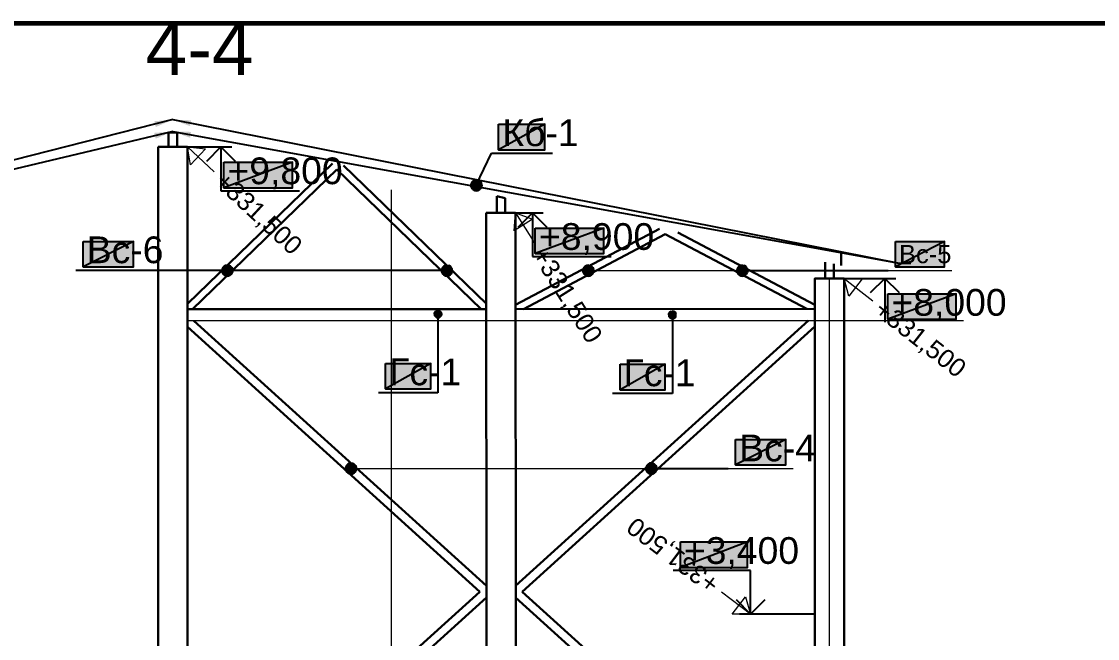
# Model space of a CAD drawing. Extents: x 8 to 21351, y 0 to 420.
# Drawn here: x 12585.3 to 12732.8, y 207.9 to 292.4 of the extents above; entities that cross this region are included whole.
import ezdxf

# ---------------------------------------------------------------- set-up
doc = ezdxf.new("R2010")
doc.units = 0
doc.linetypes.add('TEYPDFCAD_CENTER', pattern=[20, 12, -3, 2, -3])
for name, color, linetype in [('PDF_ВЫНОСКИ', 7, 'Continuous'), ('PDF_ОСИ', 7, 'Continuous'), ('PDF_ОТМЕТКИ', 7, 'Continuous'), ('TEY_REVIEW_AXIS', 7, 'Continuous'), ('TEY_REVIEW_LEADER', 7, 'Continuous')]:
    doc.layers.add(name, color=color, linetype=linetype)
doc.styles.add('TEYPDFCAD_TEXT', font='arial.ttf')
doc.dimstyles.new('TEYPDFCAD_SCALE_1', dxfattribs={"dimtxt": 2.5, "dimasz": 2.5, "dimexe": 1.25, "dimexo": 0.75, "dimtad": 1, "dimdsep": 46, "dimtxsty": 'Standard', "dimcen": 0.09, "dimadec": 0, "dimazin": 0, "dimtfac": 1, "dimtofl": 0, "dimtmove": 0, "dimatfit": 3, "dimfxl": 1, "dimarcsym": 0})

# ---------------------------------------------------------------- blocks, each defined once
blk = doc.blocks.new('TEY_AXIS')
at = {"layer": 'PDF_ОСИ', "linetype": 'TEYPDFCAD_CENTER', "lineweight": 9}
blk.add_line((0, 0), (1, 0), dxfattribs=at)
blk = doc.blocks.new('TEY_LEVEL')
at = {"layer": 'PDF_ОТМЕТКИ', "lineweight": 9}
blk.add_line((0, 0), (5, 0), dxfattribs=at)
blk.add_lwpolyline([(0, 0), (2, 1.5), (2, -1.5)], close=True, dxfattribs=at)
at = {"layer": 'PDF_ОТМЕТКИ', "style": 'TEYPDFCAD_TEXT'}
blk.add_text('+331,500', height=2.5, dxfattribs=at).set_placement((6, -1.25))

msp = doc.modelspace()

# ---------------------------------------------------------------- hatches: boundary and pattern name
at = {"true_color": 0xffffff}
h = msp.add_hatch(color=0, dxfattribs=at)
h.paths.add_polyline_path([(12650.74, 278.32), (12657.09, 278.32), (12650.74, 274.81)])
h.paths.add_polyline_path([(12657.09, 278.32), (12650.74, 274.81), (12657.09, 274.81)])
h = msp.add_hatch(color=0, dxfattribs=at)
h.paths.add_polyline_path([(12613.07, 273.09), (12622.46, 273.09), (12613.07, 269.58)])
h.paths.add_polyline_path([(12622.46, 273.09), (12613.07, 269.58), (12622.46, 269.58)])
h = msp.add_hatch(color=7)
h.paths.add_polyline_path([(12646.98, 270.19), (12646.93, 269.96), (12647.67, 269.96)])
h.paths.add_polyline_path([(12646.93, 269.96), (12647.67, 269.96), (12646.98, 269.73)])
h.paths.add_polyline_path([(12647.67, 269.96), (12646.98, 269.73), (12647.08, 269.52)])
h = msp.add_hatch(color=7)
h.paths.add_polyline_path([(12647.44, 270.66), (12647.23, 270.55), (12647.67, 269.96)])
h.paths.add_polyline_path([(12647.23, 270.55), (12647.67, 269.96), (12647.08, 270.38)])
h.paths.add_polyline_path([(12647.67, 269.96), (12647.08, 270.38), (12646.98, 270.19)])
h = msp.add_hatch(color=7)
h.paths.add_polyline_path([(12647.08, 269.52), (12647.23, 269.35), (12647.67, 269.96)])
h.paths.add_polyline_path([(12647.23, 269.35), (12647.67, 269.96), (12647.44, 269.24)])
h.paths.add_polyline_path([(12647.67, 269.96), (12647.44, 269.24), (12647.67, 269.2)])
h = msp.add_hatch(color=7)
h.paths.add_polyline_path([(12648.12, 270.55), (12647.91, 270.66), (12647.67, 269.96)])
h.paths.add_polyline_path([(12647.91, 270.66), (12647.67, 269.96), (12647.67, 270.7)])
h.paths.add_polyline_path([(12647.67, 269.96), (12647.67, 270.7), (12647.44, 270.66)])
h = msp.add_hatch(color=7)
h.paths.add_polyline_path([(12648.44, 269.96), (12648.39, 270.19), (12647.67, 269.96)])
h.paths.add_polyline_path([(12648.39, 270.19), (12647.67, 269.96), (12648.29, 270.38)])
h.paths.add_polyline_path([(12647.67, 269.96), (12648.29, 270.38), (12648.12, 270.55)])
h = msp.add_hatch(color=7)
h.paths.add_polyline_path([(12647.67, 269.2), (12647.91, 269.24), (12647.67, 269.96)])
h.paths.add_polyline_path([(12647.91, 269.24), (12647.67, 269.96), (12648.12, 269.35)])
h.paths.add_polyline_path([(12647.67, 269.96), (12648.12, 269.35), (12648.29, 269.52)])
h = msp.add_hatch(color=7)
h.paths.add_polyline_path([(12648.29, 269.52), (12648.39, 269.73), (12647.67, 269.96)])
h.paths.add_polyline_path([(12648.39, 269.73), (12647.67, 269.96), (12648.44, 269.96)])
h = msp.add_hatch(color=0, dxfattribs=at)
h.paths.add_polyline_path([(12655.76, 264.08), (12665.18, 264.08), (12655.76, 260.58)])
h.paths.add_polyline_path([(12665.18, 264.08), (12655.76, 260.58), (12665.18, 260.58)])
h = msp.add_hatch(color=0, dxfattribs=at)
h.paths.add_polyline_path([(12593.76, 262.25), (12600.66, 262.25), (12593.76, 258.76)])
h.paths.add_polyline_path([(12600.66, 262.25), (12593.76, 258.76), (12600.66, 258.76)])
h = msp.add_hatch(color=0, dxfattribs=at)
h.paths.add_polyline_path([(12705.14, 262.25), (12711.85, 262.25), (12705.14, 258.76)])
h.paths.add_polyline_path([(12711.85, 262.25), (12705.14, 258.76), (12711.85, 258.76)])
h = msp.add_hatch(color=7)
h.paths.add_polyline_path([(12612.83, 258.49), (12612.79, 258.25), (12613.53, 258.25)])
h.paths.add_polyline_path([(12612.79, 258.25), (12613.53, 258.25), (12612.83, 258.02)])
h.paths.add_polyline_path([(12613.53, 258.25), (12612.83, 258.02), (12612.94, 257.81)])
h = msp.add_hatch(color=7)
h.paths.add_polyline_path([(12613.3, 258.97), (12613.09, 258.87), (12613.53, 258.25)])
h.paths.add_polyline_path([(12613.09, 258.87), (12613.53, 258.25), (12612.94, 258.7)])
h.paths.add_polyline_path([(12613.53, 258.25), (12612.94, 258.7), (12612.83, 258.49)])
h = msp.add_hatch(color=7)
h.paths.add_polyline_path([(12612.94, 257.81), (12613.09, 257.66), (12613.53, 258.25)])
h.paths.add_polyline_path([(12613.09, 257.66), (12613.53, 258.25), (12613.3, 257.56)])
h.paths.add_polyline_path([(12613.53, 258.25), (12613.3, 257.56), (12613.53, 257.51)])
h = msp.add_hatch(color=7)
h.paths.add_polyline_path([(12613.98, 258.87), (12613.77, 258.97), (12613.53, 258.25)])
h.paths.add_polyline_path([(12613.77, 258.97), (12613.53, 258.25), (12613.53, 259.02)])
h.paths.add_polyline_path([(12613.53, 258.25), (12613.53, 259.02), (12613.3, 258.97)])
h = msp.add_hatch(color=7)
h.paths.add_polyline_path([(12614.29, 258.25), (12614.25, 258.49), (12613.53, 258.25)])
h.paths.add_polyline_path([(12614.25, 258.49), (12613.53, 258.25), (12614.15, 258.7)])
h.paths.add_polyline_path([(12613.53, 258.25), (12614.15, 258.7), (12613.98, 258.87)])
h = msp.add_hatch(color=7)
h.paths.add_polyline_path([(12613.53, 257.51), (12613.77, 257.56), (12613.53, 258.25)])
h.paths.add_polyline_path([(12613.77, 257.56), (12613.53, 258.25), (12613.98, 257.66)])
h.paths.add_polyline_path([(12613.53, 258.25), (12613.98, 257.66), (12614.15, 257.81)])
h = msp.add_hatch(color=7)
h.paths.add_polyline_path([(12614.15, 257.81), (12614.25, 258.02), (12613.53, 258.25)])
h.paths.add_polyline_path([(12614.25, 258.02), (12613.53, 258.25), (12614.29, 258.25)])
h = msp.add_hatch(color=7)
h.paths.add_polyline_path([(12642.93, 258.49), (12642.89, 258.25), (12643.65, 258.25)])
h.paths.add_polyline_path([(12642.89, 258.25), (12643.65, 258.25), (12642.93, 258.02)])
h.paths.add_polyline_path([(12643.65, 258.25), (12642.93, 258.02), (12643.04, 257.81)])
h = msp.add_hatch(color=7)
h.paths.add_polyline_path([(12643.42, 258.97), (12643.21, 258.87), (12643.65, 258.25)])
h.paths.add_polyline_path([(12643.21, 258.87), (12643.65, 258.25), (12643.04, 258.7)])
h.paths.add_polyline_path([(12643.65, 258.25), (12643.04, 258.7), (12642.93, 258.49)])
h = msp.add_hatch(color=7)
h.paths.add_polyline_path([(12643.04, 257.81), (12643.21, 257.66), (12643.65, 258.25)])
h.paths.add_polyline_path([(12643.21, 257.66), (12643.65, 258.25), (12643.42, 257.56)])
h.paths.add_polyline_path([(12643.65, 258.25), (12643.42, 257.56), (12643.65, 257.51)])
h = msp.add_hatch(color=7)
h.paths.add_polyline_path([(12644.08, 258.87), (12643.89, 258.97), (12643.65, 258.25)])
h.paths.add_polyline_path([(12643.89, 258.97), (12643.65, 258.25), (12643.65, 259.02)])
h.paths.add_polyline_path([(12643.65, 258.25), (12643.65, 259.02), (12643.42, 258.97)])
h = msp.add_hatch(color=7)
h.paths.add_polyline_path([(12644.39, 258.25), (12644.35, 258.49), (12643.65, 258.25)])
h.paths.add_polyline_path([(12644.35, 258.49), (12643.65, 258.25), (12644.25, 258.7)])
h.paths.add_polyline_path([(12643.65, 258.25), (12644.25, 258.7), (12644.08, 258.87)])
h = msp.add_hatch(color=7)
h.paths.add_polyline_path([(12643.65, 257.51), (12643.89, 257.56), (12643.65, 258.25)])
h.paths.add_polyline_path([(12643.89, 257.56), (12643.65, 258.25), (12644.08, 257.66)])
h.paths.add_polyline_path([(12643.65, 258.25), (12644.08, 257.66), (12644.25, 257.81)])
h = msp.add_hatch(color=7)
h.paths.add_polyline_path([(12644.25, 257.81), (12644.35, 258.02), (12643.65, 258.25)])
h.paths.add_polyline_path([(12644.35, 258.02), (12643.65, 258.25), (12644.39, 258.25)])
h = msp.add_hatch(color=7)
h.paths.add_polyline_path([(12662.32, 258.49), (12662.28, 258.25), (12663.04, 258.25)])
h.paths.add_polyline_path([(12662.28, 258.25), (12663.04, 258.25), (12662.32, 258.02)])
h.paths.add_polyline_path([(12663.04, 258.25), (12662.32, 258.02), (12662.43, 257.81)])
h = msp.add_hatch(color=7)
h.paths.add_polyline_path([(12662.81, 258.97), (12662.6, 258.87), (12663.04, 258.25)])
h.paths.add_polyline_path([(12662.6, 258.87), (12663.04, 258.25), (12662.43, 258.7)])
h.paths.add_polyline_path([(12663.04, 258.25), (12662.43, 258.7), (12662.32, 258.49)])
h = msp.add_hatch(color=7)
h.paths.add_polyline_path([(12662.43, 257.81), (12662.6, 257.66), (12663.04, 258.25)])
h.paths.add_polyline_path([(12662.6, 257.66), (12663.04, 258.25), (12662.81, 257.56)])
h.paths.add_polyline_path([(12663.04, 258.25), (12662.81, 257.56), (12663.04, 257.51)])
h = msp.add_hatch(color=7)
h.paths.add_polyline_path([(12663.46, 258.87), (12663.27, 258.97), (12663.04, 258.25)])
h.paths.add_polyline_path([(12663.27, 258.97), (12663.04, 258.25), (12663.04, 259.02)])
h.paths.add_polyline_path([(12663.04, 258.25), (12663.04, 259.02), (12662.81, 258.97)])
h = msp.add_hatch(color=7)
h.paths.add_polyline_path([(12663.78, 258.25), (12663.74, 258.49), (12663.04, 258.25)])
h.paths.add_polyline_path([(12663.74, 258.49), (12663.04, 258.25), (12663.63, 258.7)])
h.paths.add_polyline_path([(12663.04, 258.25), (12663.63, 258.7), (12663.46, 258.87)])
h = msp.add_hatch(color=7)
h.paths.add_polyline_path([(12663.04, 257.51), (12663.27, 257.56), (12663.04, 258.25)])
h.paths.add_polyline_path([(12663.27, 257.56), (12663.04, 258.25), (12663.46, 257.66)])
h.paths.add_polyline_path([(12663.04, 258.25), (12663.46, 257.66), (12663.63, 257.81)])
h = msp.add_hatch(color=7)
h.paths.add_polyline_path([(12663.63, 257.81), (12663.74, 258.02), (12663.04, 258.25)])
h.paths.add_polyline_path([(12663.74, 258.02), (12663.04, 258.25), (12663.78, 258.25)])
h = msp.add_hatch(color=7)
h.paths.add_polyline_path([(12683.42, 258.49), (12683.38, 258.25), (12684.14, 258.25)])
h.paths.add_polyline_path([(12683.38, 258.25), (12684.14, 258.25), (12683.42, 258.02)])
h.paths.add_polyline_path([(12684.14, 258.25), (12683.42, 258.02), (12683.53, 257.81)])
h = msp.add_hatch(color=7)
h.paths.add_polyline_path([(12683.91, 258.97), (12683.7, 258.87), (12684.14, 258.25)])
h.paths.add_polyline_path([(12683.7, 258.87), (12684.14, 258.25), (12683.53, 258.7)])
h.paths.add_polyline_path([(12684.14, 258.25), (12683.53, 258.7), (12683.42, 258.49)])
h = msp.add_hatch(color=7)
h.paths.add_polyline_path([(12683.53, 257.81), (12683.7, 257.66), (12684.14, 258.25)])
h.paths.add_polyline_path([(12683.7, 257.66), (12684.14, 258.25), (12683.91, 257.56)])
h.paths.add_polyline_path([(12684.14, 258.25), (12683.91, 257.56), (12684.14, 257.51)])
h = msp.add_hatch(color=7)
h.paths.add_polyline_path([(12684.59, 258.87), (12684.38, 258.97), (12684.14, 258.25)])
h.paths.add_polyline_path([(12684.38, 258.97), (12684.14, 258.25), (12684.14, 259.02)])
h.paths.add_polyline_path([(12684.14, 258.25), (12684.14, 259.02), (12683.91, 258.97)])
h = msp.add_hatch(color=7)
h.paths.add_polyline_path([(12684.89, 258.25), (12684.86, 258.49), (12684.14, 258.25)])
h.paths.add_polyline_path([(12684.86, 258.49), (12684.14, 258.25), (12684.74, 258.7)])
h.paths.add_polyline_path([(12684.14, 258.25), (12684.74, 258.7), (12684.59, 258.87)])
h = msp.add_hatch(color=7)
h.paths.add_polyline_path([(12684.14, 257.51), (12684.38, 257.56), (12684.14, 258.25)])
h.paths.add_polyline_path([(12684.38, 257.56), (12684.14, 258.25), (12684.59, 257.66)])
h.paths.add_polyline_path([(12684.14, 258.25), (12684.59, 257.66), (12684.74, 257.81)])
h = msp.add_hatch(color=7)
h.paths.add_polyline_path([(12684.74, 257.81), (12684.86, 258.02), (12684.14, 258.25)])
h.paths.add_polyline_path([(12684.86, 258.02), (12684.14, 258.25), (12684.89, 258.25)])
h = msp.add_hatch(color=0, dxfattribs=at)
h.paths.add_polyline_path([(12704.08, 255.08), (12713.48, 255.08), (12704.08, 251.59)])
h.paths.add_polyline_path([(12713.48, 255.08), (12704.08, 251.59), (12713.48, 251.59)])
h = msp.add_hatch(color=7)
h.paths.add_polyline_path([(12642.07, 252.65), (12641.96, 252.48), (12642.42, 252.29)])
h.paths.add_polyline_path([(12641.96, 252.48), (12642.42, 252.29), (12641.94, 252.29)])
h.paths.add_polyline_path([(12642.42, 252.29), (12641.94, 252.29), (12641.96, 252.09)])
h = msp.add_hatch(color=7)
h.paths.add_polyline_path([(12641.96, 252.09), (12642.07, 251.95), (12642.42, 252.29)])
h.paths.add_polyline_path([(12642.07, 251.95), (12642.42, 252.29), (12642.23, 251.84)])
h.paths.add_polyline_path([(12642.42, 252.29), (12642.23, 251.84), (12642.42, 251.8)])
h = msp.add_hatch(color=7)
h.paths.add_polyline_path([(12642.62, 252.75), (12642.42, 252.79), (12642.42, 252.29)])
h.paths.add_polyline_path([(12642.42, 252.79), (12642.42, 252.29), (12642.23, 252.75)])
h.paths.add_polyline_path([(12642.42, 252.29), (12642.23, 252.75), (12642.07, 252.65)])
h = msp.add_hatch(color=7)
h.paths.add_polyline_path([(12642.93, 252.29), (12642.89, 252.48), (12642.42, 252.29)])
h.paths.add_polyline_path([(12642.89, 252.48), (12642.42, 252.29), (12642.78, 252.65)])
h.paths.add_polyline_path([(12642.42, 252.29), (12642.78, 252.65), (12642.62, 252.75)])
h = msp.add_hatch(color=7)
h.paths.add_polyline_path([(12642.42, 251.8), (12642.62, 251.84), (12642.42, 252.29)])
h.paths.add_polyline_path([(12642.62, 251.84), (12642.42, 252.29), (12642.78, 251.95)])
h.paths.add_polyline_path([(12642.42, 252.29), (12642.78, 251.95), (12642.89, 252.09)])
for points in [[(12642.89, 252.09), (12642.93, 252.29), (12642.42, 252.29)], [(12675.02, 251.99), (12675.04, 252.18), (12674.56, 252.18)]]:
    msp.add_hatch(color=7).paths.add_polyline_path(points)
h = msp.add_hatch(color=7)
h.paths.add_polyline_path([(12674.2, 252.54), (12674.09, 252.37), (12674.56, 252.18)])
h.paths.add_polyline_path([(12674.09, 252.37), (12674.56, 252.18), (12674.05, 252.18)])
h.paths.add_polyline_path([(12674.56, 252.18), (12674.05, 252.18), (12674.09, 251.99)])
h = msp.add_hatch(color=7)
h.paths.add_polyline_path([(12674.75, 252.65), (12674.56, 252.69), (12674.56, 252.18)])
h.paths.add_polyline_path([(12674.56, 252.69), (12674.56, 252.18), (12674.37, 252.65)])
h.paths.add_polyline_path([(12674.56, 252.18), (12674.37, 252.65), (12674.2, 252.54)])
h = msp.add_hatch(color=7)
h.paths.add_polyline_path([(12675.04, 252.18), (12675.02, 252.37), (12674.56, 252.18)])
h.paths.add_polyline_path([(12675.02, 252.37), (12674.56, 252.18), (12674.92, 252.54)])
h.paths.add_polyline_path([(12674.56, 252.18), (12674.92, 252.54), (12674.75, 252.65)])
h = msp.add_hatch(color=7)
h.paths.add_polyline_path([(12674.09, 251.99), (12674.2, 251.82), (12674.56, 252.18)])
h.paths.add_polyline_path([(12674.2, 251.82), (12674.56, 252.18), (12674.37, 251.71)])
h.paths.add_polyline_path([(12674.56, 252.18), (12674.37, 251.71), (12674.56, 251.67)])
h = msp.add_hatch(color=7)
h.paths.add_polyline_path([(12674.56, 251.67), (12674.75, 251.71), (12674.56, 252.18)])
h.paths.add_polyline_path([(12674.75, 251.71), (12674.56, 252.18), (12674.92, 251.82)])
h.paths.add_polyline_path([(12674.56, 252.18), (12674.92, 251.82), (12675.02, 251.99)])
h = msp.add_hatch(color=0, dxfattribs=at)
h.paths.add_polyline_path([(12635.25, 245.53), (12641.43, 245.53), (12635.25, 242.04)])
h.paths.add_polyline_path([(12641.43, 245.53), (12635.25, 242.04), (12641.43, 242.04)])
h = msp.add_hatch(color=0, dxfattribs=at)
h.paths.add_polyline_path([(12667.38, 245.43), (12673.56, 245.43), (12667.38, 241.94)])
h.paths.add_polyline_path([(12673.56, 245.43), (12667.38, 241.94), (12673.56, 241.94)])
h = msp.add_hatch(color=0, dxfattribs=at)
h.paths.add_polyline_path([(12683.21, 235.14), (12690.11, 235.14), (12683.21, 231.63)])
h.paths.add_polyline_path([(12690.11, 235.14), (12683.21, 231.63), (12690.11, 231.63)])
h = msp.add_hatch(color=7)
h.paths.add_polyline_path([(12630.28, 231.86), (12630.06, 231.75), (12630.51, 231.14)])
h.paths.add_polyline_path([(12630.06, 231.75), (12630.51, 231.14), (12629.89, 231.58)])
h.paths.add_polyline_path([(12630.51, 231.14), (12629.89, 231.58), (12629.79, 231.37)])
h = msp.add_hatch(color=7)
h.paths.add_polyline_path([(12630.93, 231.75), (12630.74, 231.86), (12630.51, 231.14)])
h.paths.add_polyline_path([(12630.74, 231.86), (12630.51, 231.14), (12630.51, 231.88)])
h.paths.add_polyline_path([(12630.51, 231.14), (12630.51, 231.88), (12630.28, 231.86)])
h = msp.add_hatch(color=7)
h.paths.add_polyline_path([(12631.25, 231.14), (12631.21, 231.37), (12630.51, 231.14)])
h.paths.add_polyline_path([(12631.21, 231.37), (12630.51, 231.14), (12631.1, 231.58)])
h.paths.add_polyline_path([(12630.51, 231.14), (12631.1, 231.58), (12630.93, 231.75)])
h = msp.add_hatch(color=7)
h.paths.add_polyline_path([(12671.44, 231.86), (12671.23, 231.75), (12671.68, 231.14)])
h.paths.add_polyline_path([(12671.23, 231.75), (12671.68, 231.14), (12671.06, 231.58)])
h.paths.add_polyline_path([(12671.68, 231.14), (12671.06, 231.58), (12670.96, 231.37)])
h = msp.add_hatch(color=7)
h.paths.add_polyline_path([(12672.12, 231.75), (12671.91, 231.86), (12671.68, 231.14)])
h.paths.add_polyline_path([(12671.91, 231.86), (12671.68, 231.14), (12671.68, 231.88)])
h.paths.add_polyline_path([(12671.68, 231.14), (12671.68, 231.88), (12671.44, 231.86)])
h = msp.add_hatch(color=7)
h.paths.add_polyline_path([(12672.44, 231.14), (12672.4, 231.37), (12671.68, 231.14)])
h.paths.add_polyline_path([(12672.4, 231.37), (12671.68, 231.14), (12672.29, 231.58)])
h.paths.add_polyline_path([(12671.68, 231.14), (12672.29, 231.58), (12672.12, 231.75)])
h = msp.add_hatch(color=7)
h.paths.add_polyline_path([(12629.79, 231.37), (12629.75, 231.14), (12630.51, 231.14)])
h.paths.add_polyline_path([(12629.75, 231.14), (12630.51, 231.14), (12629.79, 230.91)])
h.paths.add_polyline_path([(12630.51, 231.14), (12629.79, 230.91), (12629.89, 230.7)])
h = msp.add_hatch(color=7)
h.paths.add_polyline_path([(12629.89, 230.7), (12630.06, 230.53), (12630.51, 231.14)])
h.paths.add_polyline_path([(12630.06, 230.53), (12630.51, 231.14), (12630.28, 230.42)])
h.paths.add_polyline_path([(12630.51, 231.14), (12630.28, 230.42), (12630.51, 230.38)])
h = msp.add_hatch(color=7)
h.paths.add_polyline_path([(12630.51, 230.38), (12630.74, 230.42), (12630.51, 231.14)])
h.paths.add_polyline_path([(12630.74, 230.42), (12630.51, 231.14), (12630.93, 230.53)])
h.paths.add_polyline_path([(12630.51, 231.14), (12630.93, 230.53), (12631.1, 230.7)])
h = msp.add_hatch(color=7)
h.paths.add_polyline_path([(12631.1, 230.7), (12631.21, 230.91), (12630.51, 231.14)])
h.paths.add_polyline_path([(12631.21, 230.91), (12630.51, 231.14), (12631.25, 231.14)])
h = msp.add_hatch(color=7)
h.paths.add_polyline_path([(12670.96, 231.37), (12670.94, 231.14), (12671.68, 231.14)])
h.paths.add_polyline_path([(12670.94, 231.14), (12671.68, 231.14), (12670.96, 230.91)])
h.paths.add_polyline_path([(12671.68, 231.14), (12670.96, 230.91), (12671.06, 230.7)])
h = msp.add_hatch(color=7)
h.paths.add_polyline_path([(12671.06, 230.7), (12671.23, 230.53), (12671.68, 231.14)])
h.paths.add_polyline_path([(12671.23, 230.53), (12671.68, 231.14), (12671.44, 230.42)])
h.paths.add_polyline_path([(12671.68, 231.14), (12671.44, 230.42), (12671.68, 230.38)])
h = msp.add_hatch(color=7)
h.paths.add_polyline_path([(12671.68, 230.38), (12671.91, 230.42), (12671.68, 231.14)])
h.paths.add_polyline_path([(12671.91, 230.42), (12671.68, 231.14), (12672.12, 230.53)])
h.paths.add_polyline_path([(12671.68, 231.14), (12672.12, 230.53), (12672.29, 230.7)])
h = msp.add_hatch(color=7)
h.paths.add_polyline_path([(12672.29, 230.7), (12672.4, 230.91), (12671.68, 231.14)])
h.paths.add_polyline_path([(12672.4, 230.91), (12671.68, 231.14), (12672.44, 231.14)])
h = msp.add_hatch(color=0, dxfattribs=at)
h.paths.add_polyline_path([(12675.66, 221.09), (12684.86, 221.09), (12675.66, 217.59)])
h.paths.add_polyline_path([(12684.86, 221.09), (12675.66, 217.59), (12684.86, 217.59)])

# ---------------------------------------------------------------- linework, layer by layer
at = {"color": 7, "lineweight": 30}
for p, q in [((12605.47, 275.19), (12605.47, 277.18)), ((12605.47, 277.18), (12606.67, 277.18)), ((12606.67, 275.19), (12606.67, 277.18)), ((12650.47, 266.19), (12650.47, 268.44)), ((12650.47, 268.44), (12651.65, 268.18)), ((12651.65, 266.19), (12651.65, 268.18)), ((12697.69, 258.97), (12697.69, 260.63)), ((12695.49, 257.18), (12695.49, 259.42)), ((12696.7, 257.18), (12696.7, 259.19))]:
    msp.add_line(p, q, dxfattribs=at)
at = {"color": 7, "lineweight": 25}
for p, q in [((12608.07, 275.19), (12614.17, 275.19)), ((12612.66, 275.19), (12610.67, 273.18)), ((12614.68, 273.18), (12612.66, 275.19)), ((12647.67, 269.96), (12649.75, 274.32)), ((12649.75, 274.32), (12658.11, 274.32)), ((12653.05, 266.19), (12656.86, 266.19)), ((12655.38, 266.19), (12653.37, 264.18)), ((12657.37, 264.18), (12655.38, 266.19)), ((12601.66, 258.25), (12592.77, 258.25)), ((12613.53, 258.25), (12601.66, 258.25)), ((12698.09, 257.18), (12705.18, 257.18)), ((12703.68, 257.18), (12701.69, 255.19)), ((12705.69, 255.19), (12703.68, 257.18)), ((12642.42, 241.53), (12634.25, 241.53)), ((12674.56, 241.43), (12666.36, 241.43)), ((12671.68, 231.14), (12682.22, 231.14)), ((12683.28, 213.19), (12685.27, 211.18)), ((12685.27, 211.18), (12687.28, 213.19)), ((12694.09, 211.18), (12683.76, 211.18))]:
    msp.add_line(p, q, dxfattribs=at)
at = {"color": 0, "lineweight": 0, "true_color": 0xffffff}
for p, q in [((12650.74, 274.81), (12657.09, 274.81)), ((12613.07, 269.58), (12622.46, 269.58)), ((12655.76, 260.58), (12665.18, 260.58)), ((12593.76, 258.76), (12600.66, 258.76)), ((12705.14, 258.76), (12711.85, 258.76)), ((12704.08, 251.59), (12713.48, 251.59)), ((12635.25, 242.04), (12641.43, 242.04)), ((12667.38, 241.94), (12673.56, 241.94)), ((12683.21, 231.63), (12690.11, 231.63)), ((12675.66, 217.59), (12684.86, 217.59))]:
    msp.add_line(p, q, dxfattribs=at)
at = {"color": 0, "true_color": 0xffffff}
for points in [[(12650.74, 278.32), (12657.09, 278.32), (12650.74, 274.81)], [(12657.09, 278.32), (12650.74, 274.81), (12657.09, 274.81)], [(12613.07, 273.09), (12622.46, 273.09), (12613.07, 269.58)], [(12622.46, 273.09), (12613.07, 269.58), (12622.46, 269.58)], [(12655.76, 264.08), (12665.18, 264.08), (12655.76, 260.58)], [(12665.18, 264.08), (12655.76, 260.58), (12665.18, 260.58)], [(12593.76, 262.25), (12600.66, 262.25), (12593.76, 258.76)], [(12600.66, 262.25), (12593.76, 258.76), (12600.66, 258.76)], [(12705.14, 262.25), (12711.85, 262.25), (12705.14, 258.76)], [(12711.85, 262.25), (12705.14, 258.76), (12711.85, 258.76)], [(12704.08, 255.08), (12713.48, 255.08), (12704.08, 251.59)], [(12713.48, 255.08), (12704.08, 251.59), (12713.48, 251.59)], [(12635.25, 245.53), (12641.43, 245.53), (12635.25, 242.04)], [(12641.43, 245.53), (12635.25, 242.04), (12641.43, 242.04)], [(12667.38, 245.43), (12673.56, 245.43), (12667.38, 241.94)], [(12673.56, 245.43), (12667.38, 241.94), (12673.56, 241.94)], [(12683.21, 235.14), (12690.11, 235.14), (12683.21, 231.63)], [(12690.11, 235.14), (12683.21, 231.63), (12690.11, 231.63)], [(12675.66, 221.09), (12684.86, 221.09), (12675.66, 217.59)], [(12684.86, 221.09), (12675.66, 217.59), (12684.86, 217.59)]]:
    msp.add_lwpolyline(points, close=True, dxfattribs=at)
at = {"color": 7}
for points in [[(12646.98, 270.19), (12646.93, 269.96), (12647.67, 269.96)], [(12646.93, 269.96), (12647.67, 269.96), (12646.98, 269.73)], [(12647.67, 269.96), (12647.08, 270.38), (12646.98, 270.19)], [(12647.67, 269.96), (12646.98, 269.73), (12647.08, 269.52)], [(12647.23, 270.55), (12647.67, 269.96), (12647.08, 270.38)], [(12647.08, 269.52), (12647.23, 269.35), (12647.67, 269.96)], [(12647.44, 270.66), (12647.23, 270.55), (12647.67, 269.96)], [(12647.23, 269.35), (12647.67, 269.96), (12647.44, 269.24)], [(12647.67, 269.96), (12647.67, 270.7), (12647.44, 270.66)], [(12647.67, 269.96), (12647.44, 269.24), (12647.67, 269.2)], [(12647.91, 270.66), (12647.67, 269.96), (12647.67, 270.7)], [(12648.12, 270.55), (12647.91, 270.66), (12647.67, 269.96)], [(12647.67, 269.96), (12648.29, 270.38), (12648.12, 270.55)], [(12648.39, 270.19), (12647.67, 269.96), (12648.29, 270.38)], [(12648.44, 269.96), (12648.39, 270.19), (12647.67, 269.96)], [(12647.67, 269.2), (12647.91, 269.24), (12647.67, 269.96)], [(12647.91, 269.24), (12647.67, 269.96), (12648.12, 269.35)], [(12647.67, 269.96), (12648.12, 269.35), (12648.29, 269.52)], [(12648.29, 269.52), (12648.39, 269.73), (12647.67, 269.96)], [(12648.39, 269.73), (12647.67, 269.96), (12648.44, 269.96)], [(12612.83, 258.49), (12612.79, 258.25), (12613.53, 258.25)], [(12612.79, 258.25), (12613.53, 258.25), (12612.83, 258.02)], [(12613.53, 258.25), (12612.94, 258.7), (12612.83, 258.49)], [(12613.53, 258.25), (12612.83, 258.02), (12612.94, 257.81)], [(12613.09, 258.87), (12613.53, 258.25), (12612.94, 258.7)], [(12612.94, 257.81), (12613.09, 257.66), (12613.53, 258.25)], [(12613.3, 258.97), (12613.09, 258.87), (12613.53, 258.25)], [(12613.09, 257.66), (12613.53, 258.25), (12613.3, 257.56)], [(12613.53, 258.25), (12613.53, 259.02), (12613.3, 258.97)], [(12613.53, 258.25), (12613.3, 257.56), (12613.53, 257.51)], [(12613.77, 258.97), (12613.53, 258.25), (12613.53, 259.02)], [(12613.98, 258.87), (12613.77, 258.97), (12613.53, 258.25)], [(12613.53, 258.25), (12614.15, 258.7), (12613.98, 258.87)], [(12614.25, 258.49), (12613.53, 258.25), (12614.15, 258.7)], [(12614.29, 258.25), (12614.25, 258.49), (12613.53, 258.25)], [(12613.53, 257.51), (12613.77, 257.56), (12613.53, 258.25)], [(12613.77, 257.56), (12613.53, 258.25), (12613.98, 257.66)], [(12613.53, 258.25), (12613.98, 257.66), (12614.15, 257.81)], [(12614.15, 257.81), (12614.25, 258.02), (12613.53, 258.25)], [(12614.25, 258.02), (12613.53, 258.25), (12614.29, 258.25)], [(12642.93, 258.49), (12642.89, 258.25), (12643.65, 258.25)], [(12642.89, 258.25), (12643.65, 258.25), (12642.93, 258.02)], [(12643.65, 258.25), (12643.04, 258.7), (12642.93, 258.49)], [(12643.65, 258.25), (12642.93, 258.02), (12643.04, 257.81)], [(12643.21, 258.87), (12643.65, 258.25), (12643.04, 258.7)], [(12643.04, 257.81), (12643.21, 257.66), (12643.65, 258.25)], [(12643.42, 258.97), (12643.21, 258.87), (12643.65, 258.25)], [(12643.21, 257.66), (12643.65, 258.25), (12643.42, 257.56)], [(12643.65, 258.25), (12643.65, 259.02), (12643.42, 258.97)], [(12643.65, 258.25), (12643.42, 257.56), (12643.65, 257.51)], [(12643.89, 258.97), (12643.65, 258.25), (12643.65, 259.02)], [(12644.08, 258.87), (12643.89, 258.97), (12643.65, 258.25)], [(12643.65, 258.25), (12644.25, 258.7), (12644.08, 258.87)], [(12644.35, 258.49), (12643.65, 258.25), (12644.25, 258.7)], [(12644.39, 258.25), (12644.35, 258.49), (12643.65, 258.25)], [(12643.65, 257.51), (12643.89, 257.56), (12643.65, 258.25)], [(12643.89, 257.56), (12643.65, 258.25), (12644.08, 257.66)], [(12643.65, 258.25), (12644.08, 257.66), (12644.25, 257.81)], [(12644.25, 257.81), (12644.35, 258.02), (12643.65, 258.25)], [(12644.35, 258.02), (12643.65, 258.25), (12644.39, 258.25)], [(12662.32, 258.49), (12662.28, 258.25), (12663.04, 258.25)], [(12662.28, 258.25), (12663.04, 258.25), (12662.32, 258.02)], [(12663.04, 258.25), (12662.43, 258.7), (12662.32, 258.49)], [(12663.04, 258.25), (12662.32, 258.02), (12662.43, 257.81)], [(12662.6, 258.87), (12663.04, 258.25), (12662.43, 258.7)], [(12662.43, 257.81), (12662.6, 257.66), (12663.04, 258.25)], [(12662.81, 258.97), (12662.6, 258.87), (12663.04, 258.25)], [(12662.6, 257.66), (12663.04, 258.25), (12662.81, 257.56)], [(12663.04, 258.25), (12663.04, 259.02), (12662.81, 258.97)], [(12663.04, 258.25), (12662.81, 257.56), (12663.04, 257.51)], [(12663.27, 258.97), (12663.04, 258.25), (12663.04, 259.02)], [(12663.46, 258.87), (12663.27, 258.97), (12663.04, 258.25)], [(12663.04, 258.25), (12663.63, 258.7), (12663.46, 258.87)], [(12663.74, 258.49), (12663.04, 258.25), (12663.63, 258.7)], [(12663.78, 258.25), (12663.74, 258.49), (12663.04, 258.25)], [(12663.04, 257.51), (12663.27, 257.56), (12663.04, 258.25)], [(12663.27, 257.56), (12663.04, 258.25), (12663.46, 257.66)], [(12663.04, 258.25), (12663.46, 257.66), (12663.63, 257.81)], [(12663.63, 257.81), (12663.74, 258.02), (12663.04, 258.25)], [(12663.74, 258.02), (12663.04, 258.25), (12663.78, 258.25)], [(12683.42, 258.49), (12683.38, 258.25), (12684.14, 258.25)], [(12683.38, 258.25), (12684.14, 258.25), (12683.42, 258.02)], [(12684.14, 258.25), (12683.53, 258.7), (12683.42, 258.49)], [(12684.14, 258.25), (12683.42, 258.02), (12683.53, 257.81)], [(12683.7, 258.87), (12684.14, 258.25), (12683.53, 258.7)], [(12683.53, 257.81), (12683.7, 257.66), (12684.14, 258.25)], [(12683.91, 258.97), (12683.7, 258.87), (12684.14, 258.25)], [(12683.7, 257.66), (12684.14, 258.25), (12683.91, 257.56)], [(12684.14, 258.25), (12684.14, 259.02), (12683.91, 258.97)], [(12684.14, 258.25), (12683.91, 257.56), (12684.14, 257.51)], [(12684.38, 258.97), (12684.14, 258.25), (12684.14, 259.02)], [(12684.59, 258.87), (12684.38, 258.97), (12684.14, 258.25)], [(12684.14, 258.25), (12684.74, 258.7), (12684.59, 258.87)], [(12684.86, 258.49), (12684.14, 258.25), (12684.74, 258.7)], [(12684.89, 258.25), (12684.86, 258.49), (12684.14, 258.25)], [(12684.14, 257.51), (12684.38, 257.56), (12684.14, 258.25)], [(12684.38, 257.56), (12684.14, 258.25), (12684.59, 257.66)], [(12684.14, 258.25), (12684.59, 257.66), (12684.74, 257.81)], [(12684.74, 257.81), (12684.86, 258.02), (12684.14, 258.25)], [(12684.86, 258.02), (12684.14, 258.25), (12684.89, 258.25)], [(12641.96, 252.48), (12642.42, 252.29), (12641.94, 252.29)], [(12642.42, 252.29), (12641.94, 252.29), (12641.96, 252.09)], [(12642.07, 252.65), (12641.96, 252.48), (12642.42, 252.29)], [(12641.96, 252.09), (12642.07, 251.95), (12642.42, 252.29)], [(12642.42, 252.29), (12642.23, 252.75), (12642.07, 252.65)], [(12642.07, 251.95), (12642.42, 252.29), (12642.23, 251.84)], [(12642.42, 252.79), (12642.42, 252.29), (12642.23, 252.75)], [(12642.42, 252.29), (12642.23, 251.84), (12642.42, 251.8)], [(12642.62, 252.75), (12642.42, 252.79), (12642.42, 252.29)], [(12642.42, 252.29), (12642.78, 252.65), (12642.62, 252.75)], [(12642.89, 252.48), (12642.42, 252.29), (12642.78, 252.65)], [(12642.93, 252.29), (12642.89, 252.48), (12642.42, 252.29)], [(12642.42, 251.8), (12642.62, 251.84), (12642.42, 252.29)], [(12642.62, 251.84), (12642.42, 252.29), (12642.78, 251.95)], [(12642.42, 252.29), (12642.78, 251.95), (12642.89, 252.09)], [(12642.89, 252.09), (12642.93, 252.29), (12642.42, 252.29)], [(12674.09, 252.37), (12674.56, 252.18), (12674.05, 252.18)], [(12674.2, 252.54), (12674.09, 252.37), (12674.56, 252.18)], [(12674.56, 252.18), (12674.37, 252.65), (12674.2, 252.54)], [(12674.56, 252.69), (12674.56, 252.18), (12674.37, 252.65)], [(12674.75, 252.65), (12674.56, 252.69), (12674.56, 252.18)], [(12674.56, 252.18), (12674.92, 252.54), (12674.75, 252.65)], [(12675.02, 252.37), (12674.56, 252.18), (12674.92, 252.54)], [(12675.04, 252.18), (12675.02, 252.37), (12674.56, 252.18)], [(12674.56, 252.18), (12674.05, 252.18), (12674.09, 251.99)], [(12674.09, 251.99), (12674.2, 251.82), (12674.56, 252.18)], [(12674.2, 251.82), (12674.56, 252.18), (12674.37, 251.71)], [(12674.56, 252.18), (12674.37, 251.71), (12674.56, 251.67)], [(12674.56, 251.67), (12674.75, 251.71), (12674.56, 252.18)], [(12674.75, 251.71), (12674.56, 252.18), (12674.92, 251.82)], [(12674.56, 252.18), (12674.92, 251.82), (12675.02, 251.99)], [(12675.02, 251.99), (12675.04, 252.18), (12674.56, 252.18)], [(12630.51, 231.14), (12629.89, 231.58), (12629.79, 231.37)], [(12630.06, 231.75), (12630.51, 231.14), (12629.89, 231.58)], [(12630.28, 231.86), (12630.06, 231.75), (12630.51, 231.14)], [(12630.51, 231.14), (12630.51, 231.88), (12630.28, 231.86)], [(12630.74, 231.86), (12630.51, 231.14), (12630.51, 231.88)], [(12630.93, 231.75), (12630.74, 231.86), (12630.51, 231.14)], [(12630.51, 231.14), (12631.1, 231.58), (12630.93, 231.75)], [(12631.21, 231.37), (12630.51, 231.14), (12631.1, 231.58)], [(12671.68, 231.14), (12671.06, 231.58), (12670.96, 231.37)], [(12671.23, 231.75), (12671.68, 231.14), (12671.06, 231.58)], [(12671.44, 231.86), (12671.23, 231.75), (12671.68, 231.14)], [(12671.68, 231.14), (12671.68, 231.88), (12671.44, 231.86)], [(12671.91, 231.86), (12671.68, 231.14), (12671.68, 231.88)], [(12672.12, 231.75), (12671.91, 231.86), (12671.68, 231.14)], [(12671.68, 231.14), (12672.29, 231.58), (12672.12, 231.75)], [(12672.4, 231.37), (12671.68, 231.14), (12672.29, 231.58)], [(12629.79, 231.37), (12629.75, 231.14), (12630.51, 231.14)], [(12629.75, 231.14), (12630.51, 231.14), (12629.79, 230.91)], [(12630.51, 231.14), (12629.79, 230.91), (12629.89, 230.7)], [(12629.89, 230.7), (12630.06, 230.53), (12630.51, 231.14)], [(12630.06, 230.53), (12630.51, 231.14), (12630.28, 230.42)], [(12630.51, 231.14), (12630.28, 230.42), (12630.51, 230.38)], [(12631.25, 231.14), (12631.21, 231.37), (12630.51, 231.14)], [(12630.51, 230.38), (12630.74, 230.42), (12630.51, 231.14)], [(12630.74, 230.42), (12630.51, 231.14), (12630.93, 230.53)], [(12630.51, 231.14), (12630.93, 230.53), (12631.1, 230.7)], [(12631.1, 230.7), (12631.21, 230.91), (12630.51, 231.14)], [(12631.21, 230.91), (12630.51, 231.14), (12631.25, 231.14)], [(12670.96, 231.37), (12670.94, 231.14), (12671.68, 231.14)], [(12670.94, 231.14), (12671.68, 231.14), (12670.96, 230.91)], [(12671.68, 231.14), (12670.96, 230.91), (12671.06, 230.7)], [(12671.06, 230.7), (12671.23, 230.53), (12671.68, 231.14)], [(12671.23, 230.53), (12671.68, 231.14), (12671.44, 230.42)], [(12671.68, 231.14), (12671.44, 230.42), (12671.68, 230.38)], [(12672.44, 231.14), (12672.4, 231.37), (12671.68, 231.14)], [(12671.68, 230.38), (12671.91, 230.42), (12671.68, 231.14)], [(12671.91, 230.42), (12671.68, 231.14), (12672.12, 230.53)], [(12671.68, 231.14), (12672.12, 230.53), (12672.29, 230.7)], [(12672.29, 230.7), (12672.4, 230.91), (12671.68, 231.14)], [(12672.4, 230.91), (12671.68, 231.14), (12672.44, 231.14)]]:
    msp.add_lwpolyline(points, close=True, dxfattribs=at)
at = {"layer": 'TEY_REVIEW_AXIS', "color": 7, "lineweight": 30}
for p, q in [((12604.07, 275.19), (12604.07, 177.16)), ((12608.09, 177.16), (12608.07, 275.19)), ((12627.97, 272.92), (12608.07, 253.68)), ((12628.56, 272.12), (12608.79, 252.98)), ((12628.56, 272.12), (12648.35, 252.98)), ((12629.47, 272.63), (12649.07, 253.68)), ((12649.05, 266.19), (12649.09, 177.16)), ((12653.09, 177.16), (12653.05, 266.19)), ((12653.07, 253.56), (12672.8, 263.97)), ((12654.13, 252.98), (12673.58, 263.25)), ((12673.58, 263.25), (12693.01, 253.01)), ((12675.3, 263.46), (12694.09, 253.58)), ((12649.07, 252.98), (12608.07, 252.98)), ((12694.09, 253.01), (12653.07, 252.98)), ((12649.07, 215.07), (12608.96, 251.38)), ((12653.07, 215.07), (12693.2, 251.4)), ((12648.16, 214.27), (12608.07, 250.57)), ((12653.96, 214.27), (12694.09, 250.59)), ((12608.09, 177.99), (12648.16, 214.27)), ((12694.11, 177.93), (12653.96, 214.27)), ((12608.98, 177.16), (12649.07, 213.49)), ((12693.14, 177.16), (12653.07, 213.49))]:
    msp.add_line(p, q, dxfattribs=at)
at = {"layer": 'TEY_REVIEW_AXIS', "color": 7, "lineweight": 25}
for p, q in [((12643.65, 258.25), (12601.66, 258.25)), ((12684.14, 258.25), (12704.15, 258.25))]:
    msp.add_line(p, q, dxfattribs=at)
at = {"layer": 'TEY_REVIEW_AXIS', "lineweight": 60}
msp.add_lwpolyline([(12451.9, 5.1), (12846.89, 5.1), (12846.89, 292.1), (12451.9, 292.1)], close=True, dxfattribs=at)
at = {"layer": 'TEY_REVIEW_AXIS', "color": 7, "lineweight": 30}
msp.add_lwpolyline([(12694.09, 202.18), (12694.11, 177.16), (12698.11, 177.16), (12698.09, 257.18), (12694.09, 257.18)], close=True, dxfattribs=at)
at = {"layer": 'TEY_REVIEW_LEADER', "color": 7, "lineweight": 30}
for p, q in [((12608.07, 275.19), (12604.07, 275.19)), ((12653.05, 266.19), (12649.05, 266.19))]:
    msp.add_line(p, q, dxfattribs=at)
at = {"layer": 'TEY_REVIEW_LEADER', "color": 7, "lineweight": 25}
for p, q in [((12612.66, 275.19), (12612.66, 269.18)), ((12612.66, 269.18), (12623.46, 269.18)), ((12655.38, 266.19), (12655.38, 260.18)), ((12655.38, 260.18), (12666.17, 260.18)), ((12703.68, 257.18), (12703.68, 251.18)), ((12642.42, 252.29), (12642.42, 241.53)), ((12674.56, 252.18), (12674.56, 241.43)), ((12685.27, 217.19), (12674.66, 217.19)), ((12685.27, 211.18), (12685.27, 217.19))]:
    msp.add_line(p, q, dxfattribs=at)

# ---------------------------------------------------------------- block references
at = {"layer": 'PDF_ОСИ', "rotation": 90}
for p, xscale in [((12636.07, 136.27), 133.0536666666667), ((12694.09, 164.17), 93.00633333333332), ((12696.08, 136.27), 120.904)]:
    msp.add_blockref('TEY_AXIS', p, dxfattribs=dict(at, xscale=xscale))
at = {"layer": 'PDF_ОСИ'}
for p, xscale in [((12662.28, 258.25), 50.58833333333328), ((12608.07, 251.4), 106.4048333333333), ((12629.75, 231.14), 61.36216666666667)]:
    msp.add_blockref('TEY_AXIS', p, dxfattribs=dict(at, xscale=xscale))
at = {"layer": 'PDF_ОТМЕТКИ'}
for p, rotation in [((12608.07, 275.19), -42.82814698335453), ((12653.05, 266.19), -57.76014876495356), ((12698.09, 257.18), -38.13249103867686), ((12685.27, 211.18), 142.8968491739787)]:
    msp.add_blockref('TEY_LEVEL', p, dxfattribs=dict(at, rotation=rotation))

# ---------------------------------------------------------------- texts
at = {"color": 7, "style": 'TEYPDFCAD_TEXT'}
for s, height, p in [('4-4', 7.32, (12602.36, 285.05)), ('Кб-1', 3.662, (12651.25, 275.31)), ('Вс-4', 3.662, (12683.72, 232.13))]:
    msp.add_text(s, height=height, dxfattribs=at).set_placement(p)
at = {"layer": 'PDF_ВЫНОСКИ', "style": 'TEYPDFCAD_TEXT'}
msp.add_text('Вс-5', height=2.5, dxfattribs=at).set_placement((12705.63, 259.27))
msp.add_text('Вс-5', height=2.5, dxfattribs=at).set_placement((12705.63, 259.27))
at = {"layer": 'TEY_REVIEW_LEADER', "color": 7, "style": 'TEYPDFCAD_TEXT'}
for s, p in [('+9,800', (12613.57, 270.09)), ('+8,900', (12656.27, 261.09)), ('Вс-6', (12594.27, 259.27)), ('+8,000', (12704.59, 252.07)), ('Гс-1', (12635.74, 242.55)), ('Гс-1', (12667.87, 242.42)), ('+3,400', (12676.14, 218.08))]:
    msp.add_text(s, height=3.662, dxfattribs=at).set_placement(p)

# ---------------------------------------------------------------- leaders
at = {"layer": 'PDF_ВЫНОСКИ', "lineweight": 9, "annotation_type": 0, "has_hookline": 1, "hookline_direction": 0}
for points in [[(12606.06, 278.93), (12499.74, 252.07)], [(12606.06, 278.93), (12705.63, 259.27)], [(12606.06, 277.3), (12499.74, 252.07)], [(12606.06, 277.3), (12705.63, 259.27)]]:
    msp.add_leader(points, dimstyle='TEYPDFCAD_SCALE_1', dxfattribs=at)

doc.saveas('drawing.dxf')
